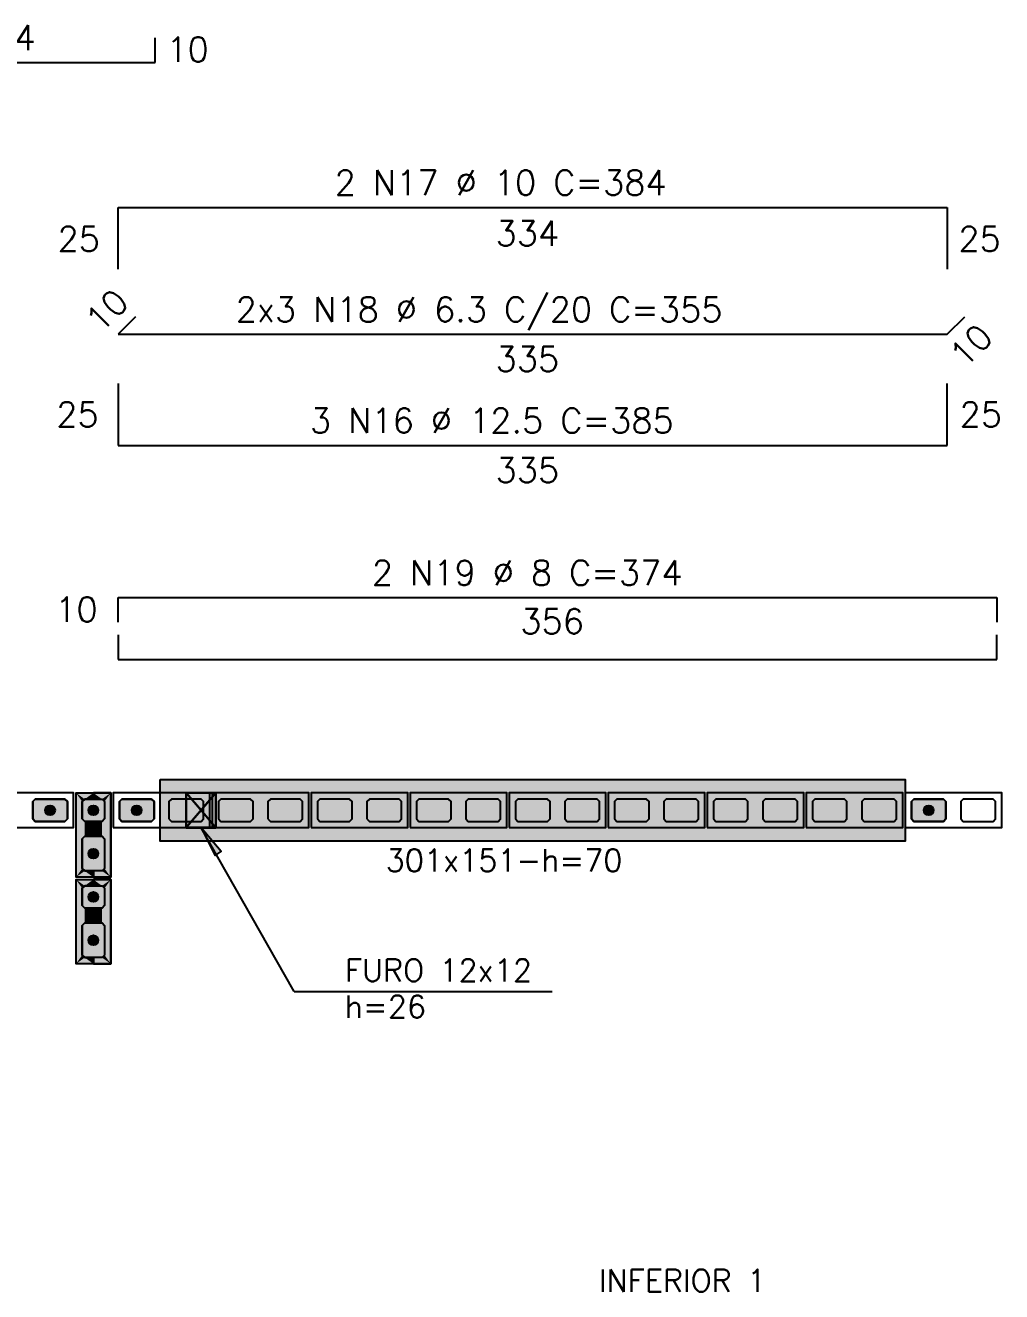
# Model space of a CAD drawing. Extents: x -1.9 to 86, y -1.6 to 60.9.
# Drawn here: x 38.93 to 46.82, y 34.13 to 44.36 of the extents above; entities that cross this region are included whole.
import ezdxf

# ---------------------------------------------------------------- set-up
doc = ezdxf.new("R2010")
doc.units = 0
doc.header["$MEASUREMENT"] = 0
for name, color, linetype in [('PENA_01', 1, 'CONTINUOUS'), ('PENA_02', 2, 'CONTINUOUS'), ('PENA_03', 3, 'CONTINUOUS'), ('PENA_05', 5, 'CONTINUOUS'), ('PENA_09', 254, 'CONTINUOUS'), ('PENA_11', 252, 'CONTINUOUS'), ('PENA_21', 100, 'CONTINUOUS'), ('PENA_23', 50, 'CONTINUOUS')]:
    doc.layers.add(name, color=color, linetype=linetype)
doc.styles.get("Standard").update_dxf_attribs({"font": 'ROMANS.SHX'})

msp = doc.modelspace()

# ---------------------------------------------------------------- linework, layer by layer
at = {"layer": 'PENA_01', "linetype": 'Continuous'}
for points in [[(38.99111, 37.950331), (39.01111, 37.930331), (39.25111, 37.930331), (39.27111, 37.950331), (39.27111, 38.090331), (39.25111, 38.110331), (39.01111, 38.110331), (38.99111, 38.090331), (38.99111, 37.950331)], [(39.57111, 38.090331), (39.57111, 37.950331), (39.55111, 37.930331), (39.41111, 37.930331), (39.39111, 37.950331), (39.39111, 38.090331), (39.41111, 38.110331), (39.55111, 38.110331), (39.57111, 38.090331)], [(39.69111, 37.950331), (39.71111, 37.930331), (39.95111, 37.930331), (39.97111, 37.950331), (39.97111, 38.090331), (39.95111, 38.110331), (39.71111, 38.110331), (39.69111, 38.090331), (39.69111, 37.950331)], [(40.09111, 37.950331), (40.11111, 37.930331), (40.35111, 37.930331), (40.37111, 37.950331), (40.37111, 38.090331), (40.35111, 38.110331), (40.11111, 38.110331), (40.09111, 38.090331), (40.09111, 37.950331)], [(40.49111, 37.950331), (40.51111, 37.930331), (40.75111, 37.930331), (40.77111, 37.950331), (40.77111, 38.090331), (40.75111, 38.110331), (40.51111, 38.110331), (40.49111, 38.090331), (40.49111, 37.950331)], [(40.89111, 37.950331), (40.91111, 37.930331), (41.15111, 37.930331), (41.17111, 37.950331), (41.17111, 38.090331), (41.15111, 38.110331), (40.91111, 38.110331), (40.89111, 38.090331), (40.89111, 37.950331)], [(41.29111, 37.950331), (41.31111, 37.930331), (41.55111, 37.930331), (41.57111, 37.950331), (41.57111, 38.090331), (41.55111, 38.110331), (41.31111, 38.110331), (41.29111, 38.090331), (41.29111, 37.950331)], [(41.69111, 37.950331), (41.71111, 37.930331), (41.95111, 37.930331), (41.97111, 37.950331), (41.97111, 38.090331), (41.95111, 38.110331), (41.71111, 38.110331), (41.69111, 38.090331), (41.69111, 37.950331)], [(42.09111, 37.950331), (42.11111, 37.930331), (42.35111, 37.930331), (42.37111, 37.950331), (42.37111, 38.090331), (42.35111, 38.110331), (42.11111, 38.110331), (42.09111, 38.090331), (42.09111, 37.950331)], [(42.49111, 37.950331), (42.51111, 37.930331), (42.75111, 37.930331), (42.77111, 37.950331), (42.77111, 38.090331), (42.75111, 38.110331), (42.51111, 38.110331), (42.49111, 38.090331), (42.49111, 37.950331)], [(42.89111, 37.950331), (42.91111, 37.930331), (43.15111, 37.930331), (43.17111, 37.950331), (43.17111, 38.090331), (43.15111, 38.110331), (42.91111, 38.110331), (42.89111, 38.090331), (42.89111, 37.950331)], [(43.29111, 37.950331), (43.31111, 37.930331), (43.55111, 37.930331), (43.57111, 37.950331), (43.57111, 38.090331), (43.55111, 38.110331), (43.31111, 38.110331), (43.29111, 38.090331), (43.29111, 37.950331)], [(43.69111, 37.950331), (43.71111, 37.930331), (43.95111, 37.930331), (43.97111, 37.950331), (43.97111, 38.090331), (43.95111, 38.110331), (43.71111, 38.110331), (43.69111, 38.090331), (43.69111, 37.950331)], [(44.09111, 37.950331), (44.11111, 37.930331), (44.35111, 37.930331), (44.37111, 37.950331), (44.37111, 38.090331), (44.35111, 38.110331), (44.11111, 38.110331), (44.09111, 38.090331), (44.09111, 37.950331)], [(44.49111, 37.950331), (44.51111, 37.930331), (44.75111, 37.930331), (44.77111, 37.950331), (44.77111, 38.090331), (44.75111, 38.110331), (44.51111, 38.110331), (44.49111, 38.090331), (44.49111, 37.950331)], [(44.89111, 37.950331), (44.91111, 37.930331), (45.15111, 37.930331), (45.17111, 37.950331), (45.17111, 38.090331), (45.15111, 38.110331), (44.91111, 38.110331), (44.89111, 38.090331), (44.89111, 37.950331)], [(45.29111, 37.950331), (45.31111, 37.930331), (45.55111, 37.930331), (45.57111, 37.950331), (45.57111, 38.090331), (45.55111, 38.110331), (45.31111, 38.110331), (45.29111, 38.090331), (45.29111, 37.950331)], [(45.69111, 37.950331), (45.71111, 37.930331), (45.95111, 37.930331), (45.97111, 37.950331), (45.97111, 38.090331), (45.95111, 38.110331), (45.71111, 38.110331), (45.69111, 38.090331), (45.69111, 37.950331)], [(46.09111, 37.950331), (46.11111, 37.930331), (46.35111, 37.930331), (46.37111, 37.950331), (46.37111, 38.090331), (46.35111, 38.110331), (46.11111, 38.110331), (46.09111, 38.090331), (46.09111, 37.950331)], [(46.49111, 37.950331), (46.51111, 37.930331), (46.75111, 37.930331), (46.77111, 37.950331), (46.77111, 38.090331), (46.75111, 38.110331), (46.51111, 38.110331), (46.49111, 38.090331), (46.49111, 37.950331)], [(39.57111, 37.790331), (39.57111, 37.550331), (39.55111, 37.530331), (39.41111, 37.530331), (39.39111, 37.550331), (39.39111, 37.790331), (39.41111, 37.810331), (39.55111, 37.810331), (39.57111, 37.790331)], [(39.57111, 37.390331), (39.57111, 37.250331), (39.55111, 37.230331), (39.41111, 37.230331), (39.39111, 37.250331), (39.39111, 37.390331), (39.41111, 37.410331), (39.55111, 37.410331), (39.57111, 37.390331)], [(39.57111, 37.090331), (39.57111, 36.850331), (39.55111, 36.830331), (39.41111, 36.830331), (39.39111, 36.850331), (39.39111, 37.090331), (39.41111, 37.110331), (39.55111, 37.110331), (39.57111, 37.090331)]]:
    msp.add_lwpolyline(points, dxfattribs=at)
at = {"layer": 'PENA_02', "linetype": 'Continuous'}
for points in [[(38.54111, 37.880331), (39.32111, 37.880331), (39.32111, 38.160331), (38.54111, 38.160331), (38.54111, 37.880331)], [(39.62111, 38.160331), (39.62111, 37.480331), (39.34111, 37.480331), (39.34111, 38.160331), (39.62111, 38.160331)], [(39.64111, 37.880331), (40.42111, 37.880331), (40.42111, 38.160331), (39.64111, 38.160331), (39.64111, 37.880331)], [(40.44111, 37.880331), (41.22111, 37.880331), (41.22111, 38.160331), (40.44111, 38.160331), (40.44111, 37.880331)], [(41.24111, 37.880331), (42.02111, 37.880331), (42.02111, 38.160331), (41.24111, 38.160331), (41.24111, 37.880331)], [(42.04111, 37.880331), (42.82111, 37.880331), (42.82111, 38.160331), (42.04111, 38.160331), (42.04111, 37.880331)], [(42.84111, 37.880331), (43.62111, 37.880331), (43.62111, 38.160331), (42.84111, 38.160331), (42.84111, 37.880331)], [(43.64111, 37.880331), (44.42111, 37.880331), (44.42111, 38.160331), (43.64111, 38.160331), (43.64111, 37.880331)], [(44.44111, 37.880331), (45.22111, 37.880331), (45.22111, 38.160331), (44.44111, 38.160331), (44.44111, 37.880331)], [(45.24111, 37.880331), (46.02111, 37.880331), (46.02111, 38.160331), (45.24111, 38.160331), (45.24111, 37.880331)], [(46.04111, 37.880331), (46.82111, 37.880331), (46.82111, 38.160331), (46.04111, 38.160331), (46.04111, 37.880331)], [(39.62111, 37.460331), (39.62111, 36.780331), (39.34111, 36.780331), (39.34111, 37.460331), (39.62111, 37.460331)]]:
    msp.add_lwpolyline(points, dxfattribs=at)
at = {"layer": 'PENA_03', "linetype": 'Continuous'}
for p, q in [((40.47097, 38.16033), (40.23097, 37.88033)), ((40.470971, 37.879559), (40.23097, 38.16033)), ((40.23097, 38.16033), (40.47097, 37.88033)), ((40.47097, 38.16033), (40.23097, 37.88033)), ((41.104323, 36.55773), (40.35091, 37.879629)), ((41.104323, 36.55773), (43.188333, 36.55773))]:
    msp.add_line(p, q, dxfattribs=at)
for points in [[(40.23097, 38.16033), (40.47097, 38.16033), (40.470971, 37.879559), (40.230971, 37.879559), (40.23097, 38.16033)], [(40.23097, 38.16033), (40.47097, 38.16033), (40.47097, 37.88033), (40.23097, 37.88033), (40.23097, 38.16033)], [(39.27111, 37.950331), (39.25111, 37.930331), (39.01111, 37.930331), (38.99111, 37.950331), (38.99111, 38.090331), (39.01111, 38.110331), (39.25111, 38.110331), (39.27111, 38.090331), (39.27111, 37.950331)], [(39.55111, 38.110331), (39.57111, 38.090331), (39.57111, 37.950331), (39.55111, 37.930331), (39.41111, 37.930331), (39.39111, 37.950331), (39.39111, 38.090331), (39.41111, 38.110331), (39.55111, 38.110331)], [(39.97111, 37.950331), (39.95111, 37.930331), (39.71111, 37.930331), (39.69111, 37.950331), (39.69111, 38.090331), (39.71111, 38.110331), (39.95111, 38.110331), (39.97111, 38.090331), (39.97111, 37.950331)], [(46.37111, 37.950331), (46.35111, 37.930331), (46.11111, 37.930331), (46.09111, 37.950331), (46.09111, 38.090331), (46.11111, 38.110331), (46.35111, 38.110331), (46.37111, 38.090331), (46.37111, 37.950331)], [(40.35091, 37.879629), (40.465574, 37.655569), (40.514074, 37.687983), (40.35091, 37.879629)], [(39.55111, 37.810331), (39.57111, 37.790331), (39.57111, 37.550331), (39.55111, 37.530331), (39.41111, 37.530331), (39.39111, 37.550331), (39.39111, 37.790331), (39.41111, 37.810331), (39.55111, 37.810331)], [(39.55111, 37.410331), (39.57111, 37.390331), (39.57111, 37.250331), (39.55111, 37.230331), (39.41111, 37.230331), (39.39111, 37.250331), (39.39111, 37.390331), (39.41111, 37.410331), (39.55111, 37.410331)], [(39.55111, 37.110331), (39.57111, 37.090331), (39.57111, 36.850331), (39.55111, 36.830331), (39.41111, 36.830331), (39.39111, 36.850331), (39.39111, 37.090331), (39.41111, 37.110331), (39.55111, 37.110331)]]:
    msp.add_lwpolyline(points, dxfattribs=at)
for centre in [(39.13111, 38.020331), (39.48111, 38.020331), (39.83111, 38.020331), (46.23111, 38.020331), (39.48111, 37.670331), (39.48111, 37.320331), (39.48111, 36.970331)]:
    msp.add_circle(centre, 0.04, dxfattribs=at)
for points in [[(39.17111, 38.020331), (39.138056, 38.059723), (39.11111, 38.054972)], [(39.17111, 38.020331), (39.161752, 38.046043), (39.138056, 38.059723)], [(39.52111, 38.020331), (39.488056, 38.059723), (39.46111, 38.054972)], [(39.52111, 38.020331), (39.511752, 38.046043), (39.488056, 38.059723)], [(39.87111, 38.020331), (39.838056, 38.059723), (39.81111, 38.054972)], [(39.87111, 38.020331), (39.861752, 38.046043), (39.838056, 38.059723)], [(46.27111, 38.020331), (46.238056, 38.059723), (46.21111, 38.054972)], [(46.27111, 38.020331), (46.261752, 38.046043), (46.238056, 38.059723)], [(39.17111, 38.020331), (39.11111, 38.054972), (39.093523, 38.034012)], [(39.17111, 38.020331), (39.093523, 38.034012), (39.093523, 38.00665)], [(39.17111, 38.020331), (39.093523, 38.00665), (39.11111, 37.98569)], [(39.17111, 38.020331), (39.11111, 37.98569), (39.138056, 37.980939)], [(39.17111, 38.020331), (39.138056, 37.980939), (39.161752, 37.99462)], [(39.17111, 38.020331), (39.161752, 37.99462), (39.17111, 38.020331)], [(39.52111, 38.020331), (39.46111, 38.054972), (39.443523, 38.034012)], [(39.52111, 38.020331), (39.443523, 38.034012), (39.443523, 38.00665)], [(39.52111, 38.020331), (39.443523, 38.00665), (39.46111, 37.98569)], [(39.52111, 38.020331), (39.46111, 37.98569), (39.488056, 37.980939)], [(39.52111, 38.020331), (39.488056, 37.980939), (39.511752, 37.99462)], [(39.52111, 38.020331), (39.511752, 37.99462), (39.52111, 38.020331)], [(39.87111, 38.020331), (39.81111, 38.054972), (39.793523, 38.034012)], [(39.87111, 38.020331), (39.793523, 38.034012), (39.793523, 38.00665)], [(39.87111, 38.020331), (39.793523, 38.00665), (39.81111, 37.98569)], [(39.87111, 38.020331), (39.81111, 37.98569), (39.838056, 37.980939)], [(39.87111, 38.020331), (39.838056, 37.980939), (39.861752, 37.99462)], [(39.87111, 38.020331), (39.861752, 37.99462), (39.87111, 38.020331)], [(46.27111, 38.020331), (46.21111, 38.054972), (46.193523, 38.034012)], [(46.27111, 38.020331), (46.193523, 38.034012), (46.193523, 38.00665)], [(46.27111, 38.020331), (46.193523, 38.00665), (46.21111, 37.98569)], [(46.27111, 38.020331), (46.21111, 37.98569), (46.238056, 37.980939)], [(46.27111, 38.020331), (46.238056, 37.980939), (46.261752, 37.99462)], [(46.27111, 38.020331), (46.261752, 37.99462), (46.27111, 38.020331)], [(40.35091, 37.879629), (40.465574, 37.655569), (40.514074, 37.687983)], [(40.35091, 37.879629), (40.514074, 37.687983), (40.35091, 37.879629)], [(39.52111, 37.670331), (39.46111, 37.704972), (39.443523, 37.684012)], [(39.52111, 37.670331), (39.443523, 37.684012), (39.443523, 37.65665)], [(39.52111, 37.670331), (39.443523, 37.65665), (39.46111, 37.63569)], [(39.52111, 37.670331), (39.488056, 37.709723), (39.46111, 37.704972)], [(39.52111, 37.670331), (39.46111, 37.63569), (39.488056, 37.630939)], [(39.52111, 37.670331), (39.511752, 37.696043), (39.488056, 37.709723)], [(39.52111, 37.670331), (39.488056, 37.630939), (39.511752, 37.64462)], [(39.52111, 37.670331), (39.511752, 37.64462), (39.52111, 37.670331)], [(39.52111, 37.320331), (39.46111, 37.354972), (39.443523, 37.334012)], [(39.52111, 37.320331), (39.488056, 37.359723), (39.46111, 37.354972)], [(39.52111, 37.320331), (39.511752, 37.346043), (39.488056, 37.359723)], [(39.52111, 37.320331), (39.443523, 37.334012), (39.443523, 37.30665)], [(39.52111, 37.320331), (39.443523, 37.30665), (39.46111, 37.28569)], [(39.52111, 37.320331), (39.46111, 37.28569), (39.488056, 37.280939)], [(39.52111, 37.320331), (39.488056, 37.280939), (39.511752, 37.29462)], [(39.52111, 37.320331), (39.511752, 37.29462), (39.52111, 37.320331)], [(39.52111, 36.970331), (39.46111, 37.004972), (39.443523, 36.984012)], [(39.52111, 36.970331), (39.443523, 36.984012), (39.443523, 36.95665)], [(39.52111, 36.970331), (39.443523, 36.95665), (39.46111, 36.93569)], [(39.52111, 36.970331), (39.488056, 37.009723), (39.46111, 37.004972)], [(39.52111, 36.970331), (39.46111, 36.93569), (39.488056, 36.930939)], [(39.52111, 36.970331), (39.511752, 36.996043), (39.488056, 37.009723)], [(39.52111, 36.970331), (39.488056, 36.930939), (39.511752, 36.94462)], [(39.52111, 36.970331), (39.511752, 36.94462), (39.52111, 36.970331)]]:
    msp.add_solid(points, dxfattribs=at)
at = {"layer": 'PENA_05', "linetype": 'Continuous'}
for p, q in [((39.98111, 44.061944), (39.98111, 44.261944)), ((35.88111, 44.061944), (39.98111, 44.061944)), ((39.68111, 42.391168), (39.68111, 42.891168)), ((39.68111, 42.891168), (46.38111, 42.891168)), ((46.38111, 42.891168), (46.38111, 42.391168)), ((39.822532, 42.008004), (39.68111, 41.866582)), ((46.38111, 41.866582), (46.522532, 42.008004)), ((39.68111, 41.866582), (46.38111, 41.866582)), ((39.68111, 41.468686), (39.68111, 40.968686)), ((46.38111, 40.968686), (46.38111, 41.468686)), ((39.68111, 40.968686), (46.38111, 40.968686)), ((39.68111, 39.538944), (39.68111, 39.738944)), ((39.68111, 39.738944), (46.78111, 39.738944)), ((46.78111, 39.738944), (46.78111, 39.538944)), ((39.68111, 39.438944), (39.68111, 39.238944)), ((46.78111, 39.238944), (46.78111, 39.438944)), ((39.68111, 39.238944), (46.78111, 39.238944))]:
    msp.add_line(p, q, dxfattribs=at)
at = {"layer": 'PENA_09', "linetype": 'Continuous'}
for points in [[(40.350806, 38.020138), (40.47097, 38.16033), (40.23097, 38.16033), (40.350806, 38.020138)], [(40.230971, 37.880331), (40.350806, 38.020138), (40.23097, 38.16033), (40.230971, 37.880331)], [(40.470971, 37.879559), (40.47097, 38.16033), (40.350806, 38.020138), (40.470971, 37.879559)], [(40.350806, 38.020138), (40.230971, 37.880331), (40.230971, 37.879559), (40.470971, 37.879559), (40.350806, 38.020138)]]:
    msp.add_lwpolyline(points, dxfattribs=at)
for points in [[(40.350806, 38.020138), (40.47097, 38.16033), (40.23097, 38.16033)], [(40.350806, 38.020138), (40.23097, 38.16033), (40.350806, 38.020138)], [(40.230971, 37.880331), (40.350806, 38.020138), (40.23097, 38.16033)], [(40.230971, 37.880331), (40.23097, 38.16033), (40.230971, 37.880331)], [(40.470971, 37.879559), (40.47097, 38.16033), (40.350806, 38.020138)], [(40.350806, 38.020138), (40.230971, 37.880331), (40.230971, 37.880331)], [(40.350806, 38.020138), (40.230971, 37.880331), (40.470971, 37.879559)], [(40.470971, 37.879559), (40.350806, 38.020138), (40.470971, 37.879559)], [(40.350806, 38.020138), (40.470971, 37.879559), (40.350806, 38.020138)]]:
    msp.add_solid(points, dxfattribs=at)
at = {"layer": 'PENA_11', "linetype": 'Continuous'}
for points in [[(39.27111, 37.950331), (38.99111, 38.090331), (39.01111, 38.110331)], [(39.27111, 37.950331), (38.99111, 37.950331), (38.99111, 38.090331)], [(39.27111, 37.950331), (39.01111, 38.110331), (39.25111, 38.110331)], [(39.27111, 37.950331), (39.25111, 38.110331), (39.27111, 38.090331)], [(39.27111, 37.950331), (39.27111, 38.090331), (39.27111, 37.950331)], [(39.55111, 38.110331), (39.41111, 37.930331), (39.39111, 37.950331)], [(39.55111, 38.110331), (39.39111, 37.950331), (39.39111, 38.090331)], [(39.55111, 38.110331), (39.39111, 38.090331), (39.41111, 38.110331)], [(39.55111, 38.110331), (39.55111, 37.930331), (39.41111, 37.930331)], [(39.55111, 38.110331), (39.41111, 38.110331), (39.55111, 38.110331)], [(39.55111, 38.110331), (39.57111, 38.090331), (39.57111, 37.950331)], [(39.55111, 38.110331), (39.57111, 37.950331), (39.55111, 37.930331)], [(39.97111, 37.950331), (39.69111, 38.090331), (39.71111, 38.110331)], [(39.97111, 37.950331), (39.69111, 37.950331), (39.69111, 38.090331)], [(39.97111, 37.950331), (39.71111, 38.110331), (39.95111, 38.110331)], [(39.97111, 37.950331), (39.95111, 38.110331), (39.97111, 38.090331)], [(39.97111, 37.950331), (39.97111, 38.090331), (39.97111, 37.950331)], [(46.37111, 37.950331), (46.09111, 38.090331), (46.11111, 38.110331)], [(46.37111, 37.950331), (46.09111, 37.950331), (46.09111, 38.090331)], [(46.37111, 37.950331), (46.11111, 38.110331), (46.35111, 38.110331)], [(46.37111, 37.950331), (46.35111, 38.110331), (46.37111, 38.090331)], [(46.37111, 37.950331), (46.37111, 38.090331), (46.37111, 37.950331)], [(39.27111, 37.950331), (39.01111, 37.930331), (38.99111, 37.950331)], [(39.27111, 37.950331), (39.25111, 37.930331), (39.01111, 37.930331)], [(39.97111, 37.950331), (39.71111, 37.930331), (39.69111, 37.950331)], [(39.97111, 37.950331), (39.95111, 37.930331), (39.71111, 37.930331)], [(46.37111, 37.950331), (46.11111, 37.930331), (46.09111, 37.950331)], [(46.37111, 37.950331), (46.35111, 37.930331), (46.11111, 37.930331)], [(39.55111, 37.810331), (39.41111, 37.530331), (39.39111, 37.550331)], [(39.55111, 37.810331), (39.39111, 37.550331), (39.39111, 37.790331)], [(39.55111, 37.810331), (39.39111, 37.790331), (39.41111, 37.810331)], [(39.55111, 37.810331), (39.55111, 37.530331), (39.41111, 37.530331)], [(39.55111, 37.810331), (39.41111, 37.810331), (39.55111, 37.810331)], [(39.55111, 37.810331), (39.57111, 37.790331), (39.57111, 37.550331)], [(39.55111, 37.810331), (39.57111, 37.550331), (39.55111, 37.530331)], [(39.55111, 37.410331), (39.41111, 37.230331), (39.39111, 37.250331)], [(39.55111, 37.410331), (39.39111, 37.250331), (39.39111, 37.390331)], [(39.55111, 37.410331), (39.39111, 37.390331), (39.41111, 37.410331)], [(39.55111, 37.410331), (39.55111, 37.230331), (39.41111, 37.230331)], [(39.55111, 37.410331), (39.41111, 37.410331), (39.55111, 37.410331)], [(39.55111, 37.410331), (39.57111, 37.390331), (39.57111, 37.250331)], [(39.55111, 37.410331), (39.57111, 37.250331), (39.55111, 37.230331)], [(39.55111, 37.110331), (39.41111, 36.830331), (39.39111, 36.850331)], [(39.55111, 37.110331), (39.39111, 36.850331), (39.39111, 37.090331)], [(39.55111, 37.110331), (39.39111, 37.090331), (39.41111, 37.110331)], [(39.55111, 37.110331), (39.55111, 36.830331), (39.41111, 36.830331)], [(39.55111, 37.110331), (39.41111, 37.110331), (39.55111, 37.110331)], [(39.55111, 37.110331), (39.57111, 37.090331), (39.57111, 36.850331)], [(39.55111, 37.110331), (39.57111, 36.850331), (39.55111, 36.830331)]]:
    msp.add_solid(points, dxfattribs=at)
at = {"layer": 'PENA_21', "linetype": 'Continuous'}
for points in [[(39.48111, 38.160331), (39.48111, 38.110331), (39.41111, 38.110331), (39.39111, 38.090331), (39.39111, 37.950331), (39.41111, 37.930331), (39.48111, 37.930331), (39.48111, 37.810331), (39.41111, 37.810331), (39.39111, 37.790331), (39.39111, 37.550331), (39.41111, 37.530331), (39.48111, 37.530331), (39.48111, 37.480331), (39.34111, 37.480331), (39.34111, 38.160331), (39.48111, 38.160331)], [(39.48111, 38.160331), (39.48111, 38.110331), (39.55111, 38.110331), (39.57111, 38.090331), (39.57111, 37.950331), (39.55111, 37.930331), (39.48111, 37.930331), (39.48111, 37.810331), (39.55111, 37.810331), (39.57111, 37.790331), (39.57111, 37.550331), (39.55111, 37.530331), (39.48111, 37.530331), (39.48111, 37.480331), (39.62111, 37.480331), (39.62111, 38.160331), (39.48111, 38.160331)], [(39.48111, 37.460331), (39.48111, 37.410331), (39.41111, 37.410331), (39.39111, 37.390331), (39.39111, 37.250331), (39.41111, 37.230331), (39.48111, 37.230331), (39.48111, 37.110331), (39.41111, 37.110331), (39.39111, 37.090331), (39.39111, 36.850331), (39.41111, 36.830331), (39.48111, 36.830331), (39.48111, 36.780331), (39.34111, 36.780331), (39.34111, 37.460331), (39.48111, 37.460331)], [(39.48111, 37.460331), (39.48111, 37.410331), (39.55111, 37.410331), (39.57111, 37.390331), (39.57111, 37.250331), (39.55111, 37.230331), (39.48111, 37.230331), (39.48111, 37.110331), (39.55111, 37.110331), (39.57111, 37.090331), (39.57111, 36.850331), (39.55111, 36.830331), (39.48111, 36.830331), (39.48111, 36.780331), (39.62111, 36.780331), (39.62111, 37.460331), (39.48111, 37.460331)]]:
    msp.add_lwpolyline(points, dxfattribs=at)
for points in [[(39.41111, 38.110331), (39.39111, 38.090331), (39.34111, 38.160331)], [(39.41111, 38.110331), (39.34111, 38.160331), (39.48111, 38.160331)], [(39.34111, 38.160331), (39.39111, 38.090331), (39.34111, 37.480331)], [(39.41111, 38.110331), (39.48111, 38.160331), (39.48111, 38.110331)], [(39.62111, 38.160331), (39.48111, 38.160331), (39.55111, 38.110331)], [(39.55111, 38.110331), (39.48111, 38.160331), (39.48111, 38.110331)], [(39.57111, 38.090331), (39.62111, 38.160331), (39.55111, 38.110331)], [(39.62111, 37.480331), (39.62111, 38.160331), (39.57111, 38.090331)], [(39.34111, 37.480331), (39.39111, 38.090331), (39.39111, 37.550331)], [(39.39111, 37.550331), (39.39111, 38.090331), (39.39111, 37.950331)], [(39.57111, 37.950331), (39.62111, 37.480331), (39.57111, 38.090331)], [(39.39111, 37.550331), (39.39111, 37.790331), (39.39111, 37.950331)], [(39.41111, 37.930331), (39.39111, 37.790331), (39.39111, 37.950331)], [(39.41111, 37.930331), (39.41111, 37.810331), (39.39111, 37.790331)], [(39.48111, 37.930331), (39.41111, 37.810331), (39.41111, 37.930331)], [(39.48111, 37.930331), (39.48111, 37.810331), (39.41111, 37.810331)], [(39.48111, 37.930331), (39.55111, 37.810331), (39.55111, 37.930331)], [(39.48111, 37.930331), (39.48111, 37.810331), (39.55111, 37.810331)], [(39.55111, 37.930331), (39.57111, 37.790331), (39.57111, 37.950331)], [(39.55111, 37.810331), (39.57111, 37.790331), (39.55111, 37.930331)], [(39.57111, 37.790331), (39.62111, 37.480331), (39.57111, 37.950331)], [(39.57111, 37.790331), (39.57111, 37.550331), (39.62111, 37.480331)], [(39.41111, 37.530331), (39.34111, 37.480331), (39.39111, 37.550331)], [(39.57111, 37.550331), (39.55111, 37.530331), (39.62111, 37.480331)], [(39.48111, 37.480331), (39.34111, 37.480331), (39.41111, 37.530331)], [(39.41111, 37.410331), (39.39111, 37.390331), (39.34111, 37.460331)], [(39.41111, 37.410331), (39.34111, 37.460331), (39.48111, 37.460331)], [(39.34111, 37.460331), (39.39111, 37.390331), (39.34111, 36.780331)], [(39.48111, 37.530331), (39.48111, 37.480331), (39.41111, 37.530331)], [(39.41111, 37.410331), (39.48111, 37.460331), (39.48111, 37.410331)], [(39.55111, 37.530331), (39.48111, 37.530331), (39.62111, 37.480331)], [(39.48111, 37.530331), (39.48111, 37.480331), (39.62111, 37.480331)], [(39.62111, 37.460331), (39.48111, 37.460331), (39.55111, 37.410331)], [(39.55111, 37.410331), (39.48111, 37.460331), (39.48111, 37.410331)], [(39.57111, 37.390331), (39.62111, 37.460331), (39.55111, 37.410331)], [(39.62111, 36.780331), (39.62111, 37.460331), (39.57111, 37.390331)], [(39.34111, 36.780331), (39.39111, 37.390331), (39.39111, 36.850331)], [(39.39111, 36.850331), (39.39111, 37.390331), (39.39111, 37.250331)], [(39.57111, 37.250331), (39.62111, 36.780331), (39.57111, 37.390331)], [(39.39111, 36.850331), (39.39111, 37.090331), (39.39111, 37.250331)], [(39.41111, 37.230331), (39.39111, 37.090331), (39.39111, 37.250331)], [(39.55111, 37.230331), (39.57111, 37.090331), (39.57111, 37.250331)], [(39.57111, 37.090331), (39.62111, 36.780331), (39.57111, 37.250331)], [(39.41111, 37.230331), (39.41111, 37.110331), (39.39111, 37.090331)], [(39.48111, 37.230331), (39.41111, 37.110331), (39.41111, 37.230331)], [(39.48111, 37.230331), (39.48111, 37.110331), (39.41111, 37.110331)], [(39.48111, 37.230331), (39.55111, 37.110331), (39.55111, 37.230331)], [(39.48111, 37.230331), (39.48111, 37.110331), (39.55111, 37.110331)], [(39.55111, 37.110331), (39.57111, 37.090331), (39.55111, 37.230331)], [(39.57111, 37.090331), (39.57111, 36.850331), (39.62111, 36.780331)], [(39.41111, 36.830331), (39.34111, 36.780331), (39.39111, 36.850331)], [(39.48111, 36.780331), (39.34111, 36.780331), (39.41111, 36.830331)], [(39.48111, 36.830331), (39.48111, 36.780331), (39.41111, 36.830331)], [(39.55111, 36.830331), (39.48111, 36.830331), (39.62111, 36.780331)], [(39.48111, 36.830331), (39.48111, 36.780331), (39.62111, 36.780331)], [(39.57111, 36.850331), (39.55111, 36.830331), (39.62111, 36.780331)]]:
    msp.add_solid(points, dxfattribs=at)
at = {"layer": 'PENA_23', "linetype": 'Continuous'}
msp.add_lwpolyline([(40.02111, 38.270331), (46.04111, 38.270331), (46.04111, 37.770331), (40.02111, 37.770331), (40.02111, 38.270331)], dxfattribs=at)
msp.add_lwpolyline([(40.02111, 38.270331), (46.04111, 38.270331), (46.04111, 37.770331), (40.02111, 37.770331), (40.02111, 38.270331)], dxfattribs=at)
for points in [[(40.02111, 38.270331), (46.04111, 38.270331), (46.04111, 37.770331)], [(40.02111, 38.270331), (46.04111, 37.770331), (40.02111, 37.770331)], [(40.02111, 38.270331), (40.02111, 37.770331), (40.02111, 38.270331)], [(40.02111, 38.270331), (46.04111, 38.270331), (46.04111, 37.770331)], [(40.02111, 38.270331), (46.04111, 37.770331), (40.02111, 37.770331)], [(40.02111, 38.270331), (40.02111, 37.770331), (40.02111, 38.270331)]]:
    msp.add_solid(points, dxfattribs=at)

# ---------------------------------------------------------------- texts
at = {"layer": 'PENA_03', "linetype": 'Continuous'}
for s, height, p in [('1 N15 %%c 10 C=224', 0.2, (36.33111, 44.161944)), ('10', 0.2, (40.07111, 44.066944)), ('2 N17 %%c 10 C=384', 0.2, (41.43111, 42.991168)), ('334', 0.2, (42.73111, 42.581168)), ('25', 0.2, (39.19111, 42.536168)), ('25', 0.2, (46.47111, 42.536168)), ('2x3 N18 %%c 6.3 C/20 C=355', 0.2, (40.63111, 41.966582)), ('335', 0.2, (42.73111, 41.566582)), ('25', 0.2, (39.18111, 41.118686)), ('3 N16 %%c 12.5 C=385', 0.2, (41.23111, 41.068686)), ('25', 0.2, (46.48111, 41.118686)), ('335', 0.2, (42.73111, 40.668686)), ('2 N19 %%c 8 C=374', 0.2, (41.73111, 39.838944)), ('10', 0.2, (39.17311, 39.542944)), ('356', 0.2, (42.93111, 39.446944)), ('301x151-h=70', 0.18, (41.843357, 37.526458)), ('FURO 12x12', 0.18, (41.513899, 36.638508)), ('h=26', 0.18, (41.513226, 36.343725)), ('INFERIOR 1', 0.18, (43.567674, 34.131417))]:
    msp.add_text(s, height=height, dxfattribs=at).set_placement(p)
for p in [(39.539689, 41.866582), (46.522532, 41.58374)]:
    msp.add_text('10', height=0.2, rotation=45, dxfattribs=at).set_placement(p)

doc.saveas('drawing.dxf')
